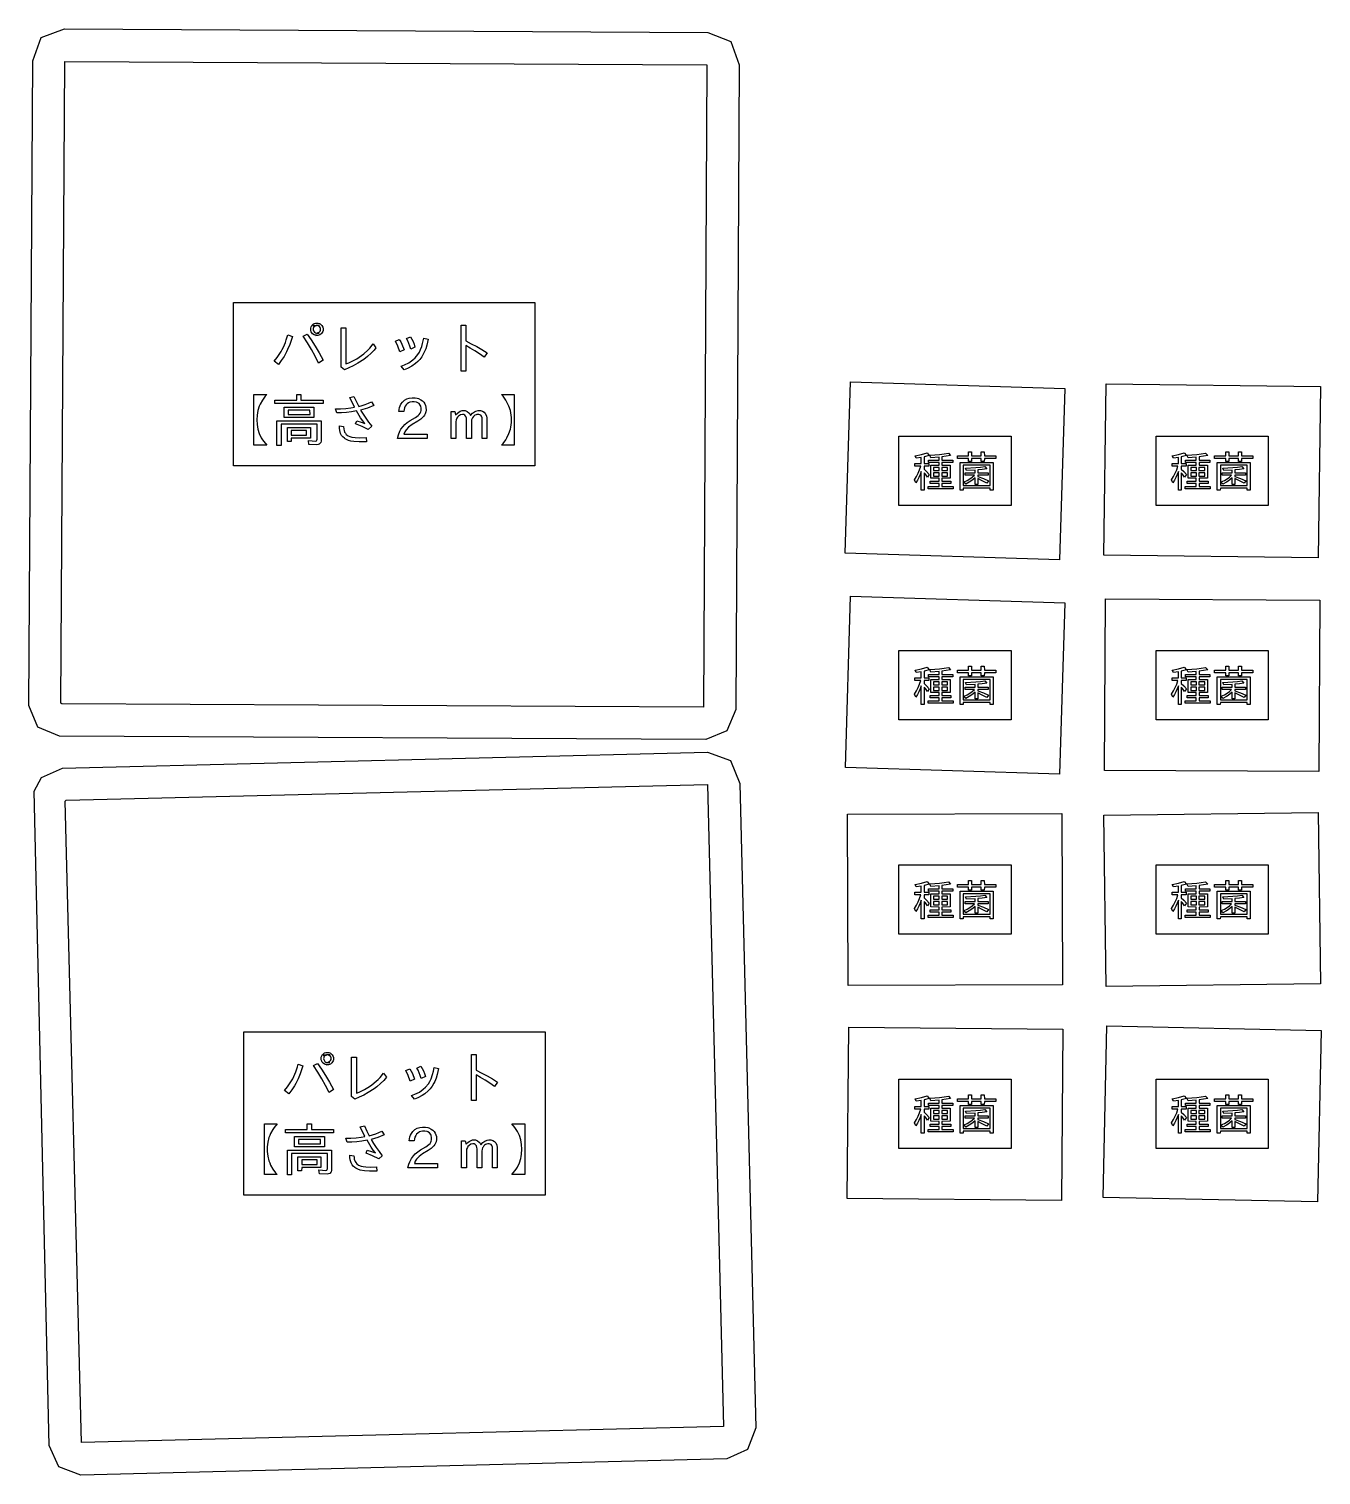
# Model space of a CAD drawing. Extents: x -928 to 12020, y -652 to 16065.
# Drawn here: x 2089 to 5104, y 10707 to 14081 of the extents above; entities that cross this region are included whole.
import ezdxf

# ---------------------------------------------------------------- set-up
doc = ezdxf.new("R2010")
doc.units = 0
for name, color, linetype in [('名称ラベル', 1, 'Continuous'), ('荷', 34, 'Continuous'), ('設備', 5, 'Continuous')]:
    doc.layers.add(name, color=color, linetype=linetype)

msp = doc.modelspace()

# ---------------------------------------------------------------- linework, layer by layer
at = {"layer": '名称ラベル'}
for points in [[(2566.14, 13061.46), (2566.14, 13442.94), (3269.58, 13442.94), (3269.58, 13061.46)], [(2746.83, 13377.74), (2746.79, 13382.9), (2747.69, 13386.15), (2749.37, 13389.03), (2751.83, 13391.54), (2754.8, 13393.45), (2757.58, 13394.48), (2764.2, 13394.64), (2766.94, 13393.74), (2768.67, 13392.81), (2772.49, 13389.45), (2774.74, 13385.62), (2775.46, 13383.09), (2775.69, 13380.4), (2775.43, 13377.66), (2774.63, 13375.06), (2773.3, 13372.58), (2771.76, 13370.53), (2770.02, 13368.85), (2768.07, 13367.54), (2765.92, 13366.61), (2763.57, 13366.05), (2758.16, 13366.16), (2759.8, 13366.24), (2757.06, 13366.45), (2754.43, 13367.61), (2751.01, 13369.99), (2749.28, 13371.89), (2747.97, 13374.05)], [(2661.38, 13305.89), (2668.26, 13314.32), (2671.47, 13318.81), (2677.42, 13328.34), (2680.15, 13333.39), (2682.74, 13338.62), (2687.43, 13349.63), (2689.55, 13355.42), (2693.3, 13367.54), (2704.16, 13363.73), (2697.76, 13344.75), (2692.79, 13333.08), (2690.11, 13327.54), (2684.32, 13317.06), (2677.97, 13307.36), (2671.07, 13298.46)], [(2728.72, 13364.24), (2738.28, 13369.28), (2747.62, 13355.91), (2756.97, 13341.3), (2766.33, 13325.47), (2775.69, 13308.41), (2765.03, 13301.24), (2756.97, 13317.58), (2748.23, 13333.53), (2738.81, 13349.09)], [(2758.11, 13388.54), (2755.05, 13386.69), (2753.24, 13384.28), (2752.56, 13382.07), (2752.43, 13380.4), (2752.69, 13378.46), (2753.27, 13376.91), (2755.31, 13373.97), (2757.61, 13372.38), (2760.42, 13371.63), (2766.57, 13371.6), (2762.71, 13371.82), (2766.07, 13373.25), (2768.59, 13375.77), (2769.7, 13378.52), (2769.69, 13382.31), (2768.85, 13384.59), (2767.33, 13386.55), (2765.54, 13387.92), (2763.2, 13388.89), (2767.3, 13388.89), (2759.37, 13389.11), (2759.81, 13389.01), (2751.54, 13388.29)], [(2817.31, 13383.95), (2828.81, 13383.95), (2828.84, 13299.72), (2835.47, 13302.37), (2848.03, 13308.41), (2853.95, 13311.76), (2865.05, 13319.12), (2870.23, 13323.14), (2879.86, 13331.83), (2884.31, 13336.51), (2892.46, 13346.54), (2898.8, 13336.98), (2894.71, 13331.84), (2887.65, 13324.33), (2879.47, 13317.07), (2870.16, 13310.05), (2856.37, 13301.1), (2845.99, 13295.26), (2835.66, 13290.25), (2825.39, 13286.05), (2817.31, 13292.26)], [(2957.73, 13294.39), (2965.46, 13297.21), (2975.92, 13302.42), (2985.01, 13308.81), (2990.32, 13313.71), (2996.84, 13321.61), (3000.19, 13327.05), (3003.13, 13333.13), (3005.67, 13339.88), (3007.81, 13347.27), (3010.27, 13359.59), (3020.74, 13357.14), (3017.63, 13343.08), (3014.87, 13334.54), (3011.57, 13326.65), (3007.71, 13319.43), (3005.58, 13316.07), (3000.9, 13309.83), (2996.39, 13304.98), (2991.28, 13300.47), (2982.46, 13294.33), (2972.27, 13288.96), (2964.71, 13285.8)], [(2970.01, 13358.43), (2979.44, 13362.82), (2982.52, 13357.33), (2985.29, 13351.5), (2987.75, 13345.34), (2989.91, 13338.85), (2979.96, 13334.2), (2977.86, 13340.99), (2975.5, 13347.3), (2972.88, 13353.11)], [(3097.44, 13282.89), (3097.44, 13390.03), (3108.17, 13390.03), (3108.18, 13353), (3121.25, 13346.74), (3133.92, 13340.11), (3146.19, 13333.11), (3158.05, 13325.73), (3151.07, 13315), (3140.15, 13322.98), (3129.36, 13330.19), (3118.7, 13336.62), (3108.19, 13342.23), (3108.17, 13282.89)], [(2944.23, 13352.35), (2953.34, 13356.81), (2956.5, 13351.21), (2959.38, 13345.28), (2964.32, 13332.39), (2954.56, 13327.73), (2949.69, 13340.93)], [(2614.14, 13109.72), (2614.14, 13228.3), (2644.19, 13228.3), (2640.45, 13224.06), (2633.93, 13215.22), (2628.72, 13205.85), (2626.6, 13200.98), (2623.34, 13190.85), (2622.2, 13185.58), (2621.39, 13180.2), (2620.74, 13169.04), (2621.39, 13157.81), (2622.2, 13152.39), (2623.34, 13147.11), (2626.6, 13136.96), (2631.16, 13127.34), (2633.93, 13122.73), (2637.03, 13118.26), (2644.19, 13109.72)], [(2663.13, 13206.84), (2663.13, 13214.66), (2713.89, 13214.66), (2713.92, 13228.55), (2723.87, 13228.55), (2723.91, 13214.66), (2775.5, 13214.66), (2775.5, 13206.84)], [(3191.53, 13228.3), (3221.58, 13228.3), (3221.58, 13109.72), (3191.53, 13109.72), (3195.27, 13113.95), (3201.79, 13122.79), (3204.56, 13127.4), (3209.12, 13137.01), (3212.38, 13147.11), (3213.52, 13152.36), (3214.82, 13163.22), (3214.98, 13168.85), (3214.82, 13174.49), (3213.52, 13185.4), (3212.38, 13190.67), (3209.12, 13200.83), (3204.56, 13210.49), (3201.79, 13215.13), (3195.27, 13224.03)], [(2684.45, 13174.4), (2684.45, 13198.89), (2754.18, 13198.89), (2754.18, 13174.4)], [(2693.74, 13191.72), (2693.73, 13181.58), (2744.94, 13181.62), (2744.9, 13191.72)], [(2804.19, 13195.08), (2816.02, 13194.98), (2828.24, 13195.52), (2840.17, 13196.81), (2848.86, 13198.24), (2837.93, 13221.12), (2847.49, 13223.77), (2853.21, 13210.72), (2858.49, 13200.39), (2866.41, 13202.59), (2874.01, 13205.16), (2881.28, 13208.09), (2888.2, 13211.37), (2893.76, 13202.58), (2878.94, 13196.68), (2863.09, 13192.01), (2868.71, 13182.54), (2874.92, 13173.01), (2881.7, 13163.47), (2889.04, 13153.92), (2880.83, 13146.87), (2866.57, 13153.77), (2851.3, 13159.48), (2854.21, 13167.04), (2863.95, 13163.79), (2873.03, 13160.24), (2868.05, 13166.77), (2863.11, 13173.93), (2853.69, 13189.77), (2841.53, 13187.8), (2829.73, 13186.39), (2818.3, 13185.54), (2807.23, 13185.26)], [(2949.2, 13125.42), (2951.37, 13134.3), (2954.52, 13142.27), (2957.16, 13147.08), (2961.93, 13153.52), (2966.17, 13157.89), (2971.9, 13162.61), (2978.79, 13167.19), (2991.22, 13174.53), (2997.25, 13178.96), (2999.83, 13181.49), (3001.97, 13184.49), (3003.44, 13187.72), (3004.24, 13191.17), (3004.25, 13196.42), (3003.19, 13201.31), (3002.25, 13203.4), (2999.59, 13206.83), (2997.85, 13208.18), (2993.59, 13210.13), (2988.26, 13211.11), (2983.26, 13211.17), (2977.85, 13210.06), (2974.68, 13208.59), (2971.84, 13206.52), (2969.34, 13203.88), (2967.16, 13200.64), (2965.52, 13196.98), (2964.38, 13192.83), (2963.74, 13188.17), (2951.98, 13188.17), (2952.64, 13193.04), (2953.73, 13197.55), (2955.24, 13201.69), (2957.18, 13205.46), (2960.87, 13210.41), (2965.52, 13214.59), (2970.78, 13217.72), (2976.59, 13219.75), (2982.95, 13220.67), (2990.34, 13220.44), (2995.13, 13219.54), (2998.12, 13218.61), (3003.61, 13215.95), (3007.36, 13213.25), (3010.43, 13210.15), (3012.82, 13206.65), (3014.53, 13202.74), (3015.55, 13198.43), (3015.83, 13191.81), (3015.31, 13188.11), (3013.58, 13182.88), (3011.78, 13179.62), (3009.47, 13176.54), (3006.65, 13173.63), (3003.31, 13170.79), (2996.25, 13165.96), (2982.97, 13158.23), (2975.1, 13152.13), (2969.13, 13145.48), (2966.21, 13140.74), (2964.15, 13135.8), (3018.41, 13135.76), (3018.41, 13125.42)], [(3074.31, 13125.42), (3074.31, 13188.3), (3082.77, 13188.3), (3084.67, 13180.4), (3089.2, 13184.93), (3092.27, 13187.25), (3095.38, 13189), (3100.08, 13190.53), (3105.05, 13190.74), (3106.75, 13190.5), (3111.4, 13188.84), (3115.32, 13185.76), (3117.53, 13182.92), (3119.41, 13179.49), (3123.82, 13184.42), (3128.65, 13187.97), (3132.11, 13189.55), (3137.64, 13190.74), (3142.87, 13190.58), (3147.26, 13189.32), (3150.97, 13187), (3154.02, 13183.6), (3156.43, 13178.75), (3157.59, 13172.94), (3157.67, 13125.42), (3146.55, 13125.42), (3146.55, 13170.14), (3146.29, 13173.71), (3144.93, 13177.85), (3143.36, 13179.8), (3141.28, 13181.1), (3138.64, 13181.8), (3137.18, 13181.83), (3134.31, 13181.52), (3132.46, 13180.96), (3129.8, 13179.59), (3128.1, 13178.33), (3126.45, 13176.79), (3124.31, 13174.01), (3122.77, 13170.96), (3122.09, 13168.78), (3121.54, 13164.06), (3121.54, 13125.42), (3110.43, 13125.42), (3110.43, 13170.14), (3110.12, 13173.35), (3108.87, 13176.85), (3106.29, 13180.05), (3103.69, 13181.48), (3100.43, 13181.84), (3095.86, 13180.64), (3091.65, 13177.82), (3089.19, 13175.19), (3087.83, 13173.2), (3086.02, 13168.87), (3085.42, 13164.06), (3085.42, 13125.42)], [(2667.91, 13109.46), (2667.91, 13166.45), (2770.72, 13166.45), (2770.63, 13119.24), (2769.95, 13116.48), (2769.35, 13115.3), (2768.59, 13114.27), (2766.54, 13112.61), (2763.81, 13111.5), (2760.4, 13110.95), (2742.42, 13111.46), (2741.12, 13120.96), (2749.7, 13119.94), (2757.39, 13119.59), (2759.76, 13120.34), (2760.83, 13121.5), (2761.35, 13123.87), (2761.32, 13158.89), (2677.33, 13158.89), (2677.28, 13109.46)], [(2692.27, 13118.7), (2692.27, 13151.53), (2745.84, 13151.53), (2745.84, 13126.26), (2701.17, 13126.26), (2701.12, 13118.7)], [(2701.17, 13144.48), (2701.16, 13133.31), (2736.99, 13133.34), (2736.95, 13144.48)], [(2813.64, 13149.89), (2813.69, 13155.34), (2823.13, 13153.66), (2823.6, 13147.47), (2824.44, 13143.82), (2825.7, 13140.56), (2827.38, 13137.68), (2829.48, 13135.18), (2833.75, 13131.99), (2837.6, 13130.27), (2842.24, 13128.94), (2850.67, 13127.66), (2860.87, 13127.23), (2875.66, 13127.68), (2876.83, 13117.67), (2859.47, 13117.47), (2847.48, 13118.36), (2840.59, 13119.56), (2834.58, 13121.23), (2831.9, 13122.24), (2827.21, 13124.63), (2825.19, 13126), (2821.64, 13129.21), (2818.73, 13132.92), (2816.47, 13137.13), (2814.29, 13144.41)], [(4119.08, 12969.34), (4119.08, 13130.66), (4380.92, 13130.66), (4380.92, 12969.34)], [(4719.08, 12969.34), (4719.08, 13130.66), (4980.92, 13130.66), (4980.92, 12969.34)], [(4155.08, 13029.33), (4159.74, 13036.69), (4163.79, 13044.39), (4167.23, 13052.42), (4170.04, 13060.73), (4156.49, 13060.78), (4156.49, 13067.04), (4171.07, 13067.09), (4171.06, 13081.31), (4159.54, 13079.54), (4156.78, 13085.21), (4171.69, 13088.01), (4184.64, 13091.85), (4189.88, 13086.18), (4177.62, 13082.73), (4177.62, 13067.08), (4188.91, 13067.04), (4188.91, 13060.78), (4177.64, 13060.78), (4177.62, 13053.68), (4183.66, 13048.25), (4189.78, 13041.93), (4185.52, 13035.68), (4180.83, 13042.08), (4177.62, 13045.79), (4177.62, 13005.34), (4171.07, 13005.34), (4171.06, 13048.68), (4168.49, 13041.63), (4165.52, 13034.78), (4162.19, 13028.4), (4158.47, 13022.5)], [(4187.02, 13007.81), (4187.02, 13013.48), (4212.85, 13013.53), (4212.82, 13020.41), (4191.91, 13020.41), (4191.91, 13025.79), (4212.85, 13025.82), (4212.82, 13032.62), (4193.71, 13032.63), (4193.71, 13063.4), (4212.82, 13063.4), (4212.85, 13069.67), (4187.84, 13069.7), (4187.84, 13075.27), (4212.82, 13075.28), (4212.85, 13082.02), (4193.61, 13080.65), (4190.8, 13086.47), (4202.59, 13087.07), (4213.78, 13088.13), (4224.38, 13089.66), (4234.37, 13091.66), (4239.46, 13085.79), (4219.32, 13082.74), (4219.3, 13075.31), (4244.6, 13075.27), (4244.6, 13069.7), (4219.34, 13069.7), (4219.3, 13063.45), (4238.88, 13063.4), (4238.88, 13032.63), (4219.33, 13032.62), (4219.3, 13025.84), (4240.52, 13025.79), (4240.52, 13020.41), (4219.33, 13020.41), (4219.3, 13013.53), (4245.52, 13013.48), (4245.52, 13007.81)], [(4255.6, 13079.06), (4255.6, 13085.4), (4281.5, 13085.41), (4281.53, 13094.66), (4288.46, 13094.66), (4288.5, 13085.4), (4311.25, 13085.41), (4311.28, 13094.66), (4318.31, 13094.66), (4318.35, 13085.41), (4344.92, 13085.4), (4344.92, 13079.06), (4318.34, 13079.05), (4318.31, 13072.03), (4311.28, 13072.03), (4311.24, 13079.05), (4288.5, 13079.05), (4288.46, 13072.03), (4281.53, 13072.03), (4281.49, 13079.05)], [(4755.08, 13029.33), (4759.74, 13036.69), (4763.79, 13044.39), (4767.23, 13052.42), (4770.04, 13060.73), (4756.49, 13060.78), (4756.49, 13067.04), (4771.07, 13067.09), (4771.06, 13081.31), (4759.54, 13079.54), (4756.78, 13085.21), (4771.69, 13088.01), (4784.64, 13091.85), (4789.88, 13086.18), (4777.62, 13082.73), (4777.62, 13067.08), (4788.91, 13067.04), (4788.91, 13060.78), (4777.64, 13060.78), (4777.62, 13053.68), (4783.66, 13048.25), (4789.78, 13041.93), (4785.52, 13035.68), (4780.83, 13042.08), (4777.62, 13045.79), (4777.62, 13005.34), (4771.07, 13005.34), (4771.06, 13048.68), (4768.49, 13041.63), (4765.52, 13034.78), (4762.19, 13028.4), (4758.47, 13022.5)], [(4787.02, 13007.81), (4787.02, 13013.48), (4812.85, 13013.53), (4812.82, 13020.41), (4791.91, 13020.41), (4791.91, 13025.79), (4812.85, 13025.82), (4812.82, 13032.62), (4793.71, 13032.63), (4793.71, 13063.4), (4812.82, 13063.4), (4812.85, 13069.67), (4787.84, 13069.7), (4787.84, 13075.27), (4812.82, 13075.28), (4812.85, 13082.02), (4793.61, 13080.65), (4790.8, 13086.47), (4802.59, 13087.07), (4813.78, 13088.13), (4824.38, 13089.66), (4834.37, 13091.66), (4839.46, 13085.79), (4819.32, 13082.74), (4819.3, 13075.31), (4844.6, 13075.27), (4844.6, 13069.7), (4819.34, 13069.7), (4819.3, 13063.45), (4838.88, 13063.4), (4838.88, 13032.63), (4819.33, 13032.62), (4819.3, 13025.84), (4840.52, 13025.79), (4840.52, 13020.41), (4819.33, 13020.41), (4819.3, 13013.53), (4845.52, 13013.48), (4845.52, 13007.81)], [(4855.6, 13079.06), (4855.6, 13085.4), (4881.5, 13085.41), (4881.53, 13094.66), (4888.46, 13094.66), (4888.5, 13085.4), (4911.25, 13085.41), (4911.28, 13094.66), (4918.31, 13094.66), (4918.35, 13085.41), (4944.92, 13085.4), (4944.92, 13079.06), (4918.34, 13079.05), (4918.31, 13072.03), (4911.28, 13072.03), (4911.24, 13079.05), (4888.5, 13079.05), (4888.46, 13072.03), (4881.53, 13072.03), (4881.49, 13079.05)], [(4200.06, 13050.66), (4213.02, 13050.61), (4213.04, 13058.09), (4200.08, 13058.11)], [(4219.1, 13050.66), (4232.6, 13050.61), (4232.62, 13058.09), (4219.13, 13058.11)], [(4261.95, 13069.55), (4338.86, 13069.56), (4338.86, 13005.34), (4331.83, 13005.34), (4331.78, 13009.8), (4269.02, 13009.8), (4268.97, 13005.34), (4261.95, 13005.34)], [(4331.78, 13015.76), (4331.82, 13063.58), (4268.99, 13063.58), (4268.99, 13015.77)], [(4271.3, 13024.39), (4278.31, 13027.64), (4284.62, 13031.3), (4290.21, 13035.37), (4295.03, 13039.79), (4273.38, 13039.85), (4273.38, 13045.42), (4296.6, 13045.47), (4296.57, 13051.86), (4276.78, 13051.09), (4274.5, 13056.23), (4298.16, 13057.58), (4309.09, 13058.81), (4319.43, 13060.4), (4323.79, 13054.87), (4313.34, 13053.34), (4303.08, 13052.25), (4303.05, 13045.46), (4327.57, 13045.42), (4327.57, 13039.85), (4303.09, 13039.85), (4303.05, 13037.02), (4316.01, 13032.08), (4328.34, 13026.57), (4324.47, 13021.19), (4313.51, 13027.09), (4303.09, 13031.87), (4303.04, 13018.52), (4296.6, 13018.52), (4296.55, 13034.1), (4291.99, 13029.8), (4286.88, 13025.83), (4283.2, 13023.41), (4275.18, 13019.1)], [(4800.06, 13050.66), (4813.02, 13050.61), (4813.04, 13058.09), (4800.08, 13058.11)], [(4819.1, 13050.66), (4832.6, 13050.61), (4832.62, 13058.09), (4819.13, 13058.11)], [(4861.95, 13069.55), (4938.86, 13069.56), (4938.86, 13005.34), (4931.83, 13005.34), (4931.78, 13009.8), (4869.02, 13009.8), (4868.97, 13005.34), (4861.95, 13005.34)], [(4931.78, 13015.76), (4931.82, 13063.58), (4868.99, 13063.58), (4868.99, 13015.77)], [(4871.3, 13024.39), (4878.31, 13027.64), (4884.62, 13031.3), (4890.21, 13035.37), (4895.03, 13039.79), (4873.38, 13039.85), (4873.38, 13045.42), (4896.6, 13045.47), (4896.57, 13051.86), (4876.78, 13051.09), (4874.5, 13056.23), (4898.16, 13057.58), (4909.09, 13058.81), (4919.43, 13060.4), (4923.79, 13054.87), (4913.34, 13053.34), (4903.08, 13052.25), (4903.05, 13045.46), (4927.57, 13045.42), (4927.57, 13039.85), (4903.09, 13039.85), (4903.05, 13037.02), (4916.01, 13032.08), (4928.34, 13026.57), (4924.47, 13021.19), (4913.51, 13027.09), (4903.09, 13031.87), (4903.04, 13018.52), (4896.6, 13018.52), (4896.55, 13034.1), (4891.99, 13029.8), (4886.88, 13025.83), (4883.2, 13023.41), (4875.18, 13019.1)], [(4200.06, 13037.96), (4213.02, 13037.91), (4213.04, 13045.73), (4200.08, 13045.75)], [(4219.1, 13037.96), (4232.6, 13037.91), (4232.62, 13045.73), (4219.13, 13045.75)], [(4800.06, 13037.96), (4813.02, 13037.91), (4813.04, 13045.73), (4800.08, 13045.75)], [(4819.1, 13037.96), (4832.6, 13037.91), (4832.62, 13045.73), (4819.13, 13045.75)], [(4119.08, 12469.34), (4119.08, 12630.66), (4380.92, 12630.66), (4380.92, 12469.34)], [(4719.08, 12469.34), (4719.08, 12630.66), (4980.92, 12630.66), (4980.92, 12469.34)], [(4155.08, 12529.33), (4159.74, 12536.69), (4163.79, 12544.39), (4167.23, 12552.42), (4170.04, 12560.73), (4156.49, 12560.78), (4156.49, 12567.04), (4171.07, 12567.09), (4171.06, 12581.31), (4159.54, 12579.54), (4156.78, 12585.21), (4171.69, 12588.01), (4184.64, 12591.85), (4189.88, 12586.18), (4177.62, 12582.73), (4177.62, 12567.08), (4188.91, 12567.04), (4188.91, 12560.78), (4177.64, 12560.78), (4177.62, 12553.68), (4183.66, 12548.25), (4189.78, 12541.93), (4185.52, 12535.68), (4180.83, 12542.08), (4177.62, 12545.79), (4177.62, 12505.34), (4171.07, 12505.34), (4171.06, 12548.68), (4168.49, 12541.63), (4165.52, 12534.78), (4162.19, 12528.4), (4158.47, 12522.5)], [(4187.02, 12507.81), (4187.02, 12513.48), (4212.85, 12513.53), (4212.82, 12520.41), (4191.91, 12520.41), (4191.91, 12525.79), (4212.85, 12525.82), (4212.82, 12532.62), (4193.71, 12532.63), (4193.71, 12563.4), (4212.82, 12563.4), (4212.85, 12569.67), (4187.84, 12569.7), (4187.84, 12575.27), (4212.82, 12575.28), (4212.85, 12582.02), (4193.61, 12580.65), (4190.8, 12586.47), (4202.59, 12587.07), (4213.78, 12588.13), (4224.38, 12589.66), (4234.37, 12591.66), (4239.46, 12585.79), (4219.32, 12582.74), (4219.3, 12575.31), (4244.6, 12575.27), (4244.6, 12569.7), (4219.34, 12569.7), (4219.3, 12563.45), (4238.88, 12563.4), (4238.88, 12532.63), (4219.33, 12532.62), (4219.3, 12525.84), (4240.52, 12525.79), (4240.52, 12520.41), (4219.33, 12520.41), (4219.3, 12513.53), (4245.52, 12513.48), (4245.52, 12507.81)], [(4255.6, 12579.06), (4255.6, 12585.4), (4281.5, 12585.41), (4281.53, 12594.66), (4288.46, 12594.66), (4288.5, 12585.4), (4311.25, 12585.41), (4311.28, 12594.66), (4318.31, 12594.66), (4318.35, 12585.41), (4344.92, 12585.4), (4344.92, 12579.06), (4318.34, 12579.05), (4318.31, 12572.03), (4311.28, 12572.03), (4311.24, 12579.05), (4288.5, 12579.05), (4288.46, 12572.03), (4281.53, 12572.03), (4281.49, 12579.05)], [(4755.08, 12529.33), (4759.74, 12536.69), (4763.79, 12544.39), (4767.23, 12552.42), (4770.04, 12560.73), (4756.49, 12560.78), (4756.49, 12567.04), (4771.07, 12567.09), (4771.06, 12581.31), (4759.54, 12579.54), (4756.78, 12585.21), (4771.69, 12588.01), (4784.64, 12591.85), (4789.88, 12586.18), (4777.62, 12582.73), (4777.62, 12567.08), (4788.91, 12567.04), (4788.91, 12560.78), (4777.64, 12560.78), (4777.62, 12553.68), (4783.66, 12548.25), (4789.78, 12541.93), (4785.52, 12535.68), (4780.83, 12542.08), (4777.62, 12545.79), (4777.62, 12505.34), (4771.07, 12505.34), (4771.06, 12548.68), (4768.49, 12541.63), (4765.52, 12534.78), (4762.19, 12528.4), (4758.47, 12522.5)], [(4787.02, 12507.81), (4787.02, 12513.48), (4812.85, 12513.53), (4812.82, 12520.41), (4791.91, 12520.41), (4791.91, 12525.79), (4812.85, 12525.82), (4812.82, 12532.62), (4793.71, 12532.63), (4793.71, 12563.4), (4812.82, 12563.4), (4812.85, 12569.67), (4787.84, 12569.7), (4787.84, 12575.27), (4812.82, 12575.28), (4812.85, 12582.02), (4793.61, 12580.65), (4790.8, 12586.47), (4802.59, 12587.07), (4813.78, 12588.13), (4824.38, 12589.66), (4834.37, 12591.66), (4839.46, 12585.79), (4819.32, 12582.74), (4819.3, 12575.31), (4844.6, 12575.27), (4844.6, 12569.7), (4819.34, 12569.7), (4819.3, 12563.45), (4838.88, 12563.4), (4838.88, 12532.63), (4819.33, 12532.62), (4819.3, 12525.84), (4840.52, 12525.79), (4840.52, 12520.41), (4819.33, 12520.41), (4819.3, 12513.53), (4845.52, 12513.48), (4845.52, 12507.81)], [(4855.6, 12579.06), (4855.6, 12585.4), (4881.5, 12585.41), (4881.53, 12594.66), (4888.46, 12594.66), (4888.5, 12585.4), (4911.25, 12585.41), (4911.28, 12594.66), (4918.31, 12594.66), (4918.35, 12585.41), (4944.92, 12585.4), (4944.92, 12579.06), (4918.34, 12579.05), (4918.31, 12572.03), (4911.28, 12572.03), (4911.24, 12579.05), (4888.5, 12579.05), (4888.46, 12572.03), (4881.53, 12572.03), (4881.49, 12579.05)], [(4200.06, 12550.66), (4213.02, 12550.61), (4213.04, 12558.09), (4200.08, 12558.11)], [(4219.1, 12550.66), (4232.6, 12550.61), (4232.62, 12558.09), (4219.13, 12558.11)], [(4261.95, 12569.55), (4338.86, 12569.56), (4338.86, 12505.34), (4331.83, 12505.34), (4331.78, 12509.8), (4269.02, 12509.8), (4268.97, 12505.34), (4261.95, 12505.34)], [(4331.78, 12515.76), (4331.82, 12563.58), (4268.99, 12563.58), (4268.99, 12515.77)], [(4271.3, 12524.39), (4278.31, 12527.64), (4284.62, 12531.3), (4290.21, 12535.37), (4295.03, 12539.79), (4273.38, 12539.85), (4273.38, 12545.42), (4296.6, 12545.47), (4296.57, 12551.86), (4276.78, 12551.09), (4274.5, 12556.23), (4298.16, 12557.58), (4309.09, 12558.81), (4319.43, 12560.4), (4323.79, 12554.87), (4313.34, 12553.34), (4303.08, 12552.25), (4303.05, 12545.46), (4327.57, 12545.42), (4327.57, 12539.85), (4303.09, 12539.85), (4303.05, 12537.02), (4316.01, 12532.08), (4328.34, 12526.57), (4324.47, 12521.19), (4313.51, 12527.09), (4303.09, 12531.87), (4303.04, 12518.52), (4296.6, 12518.52), (4296.55, 12534.1), (4291.99, 12529.8), (4286.88, 12525.83), (4283.2, 12523.41), (4275.18, 12519.1)], [(4800.06, 12550.66), (4813.02, 12550.61), (4813.04, 12558.09), (4800.08, 12558.11)], [(4819.1, 12550.66), (4832.6, 12550.61), (4832.62, 12558.09), (4819.13, 12558.11)], [(4861.95, 12569.55), (4938.86, 12569.56), (4938.86, 12505.34), (4931.83, 12505.34), (4931.78, 12509.8), (4869.02, 12509.8), (4868.97, 12505.34), (4861.95, 12505.34)], [(4931.78, 12515.76), (4931.82, 12563.58), (4868.99, 12563.58), (4868.99, 12515.77)], [(4871.3, 12524.39), (4878.31, 12527.64), (4884.62, 12531.3), (4890.21, 12535.37), (4895.03, 12539.79), (4873.38, 12539.85), (4873.38, 12545.42), (4896.6, 12545.47), (4896.57, 12551.86), (4876.78, 12551.09), (4874.5, 12556.23), (4898.16, 12557.58), (4909.09, 12558.81), (4919.43, 12560.4), (4923.79, 12554.87), (4913.34, 12553.34), (4903.08, 12552.25), (4903.05, 12545.46), (4927.57, 12545.42), (4927.57, 12539.85), (4903.09, 12539.85), (4903.05, 12537.02), (4916.01, 12532.08), (4928.34, 12526.57), (4924.47, 12521.19), (4913.51, 12527.09), (4903.09, 12531.87), (4903.04, 12518.52), (4896.6, 12518.52), (4896.55, 12534.1), (4891.99, 12529.8), (4886.88, 12525.83), (4883.2, 12523.41), (4875.18, 12519.1)], [(4200.06, 12537.96), (4213.02, 12537.91), (4213.04, 12545.73), (4200.08, 12545.75)], [(4219.1, 12537.96), (4232.6, 12537.91), (4232.62, 12545.73), (4219.13, 12545.75)], [(4800.06, 12537.96), (4813.02, 12537.91), (4813.04, 12545.73), (4800.08, 12545.75)], [(4819.1, 12537.96), (4832.6, 12537.91), (4832.62, 12545.73), (4819.13, 12545.75)], [(4119.08, 11969.34), (4119.08, 12130.66), (4380.92, 12130.66), (4380.92, 11969.34)], [(4719.08, 11969.34), (4719.08, 12130.66), (4980.92, 12130.66), (4980.92, 11969.34)], [(4155.08, 12029.33), (4159.74, 12036.69), (4163.79, 12044.39), (4167.23, 12052.42), (4170.04, 12060.73), (4156.49, 12060.78), (4156.49, 12067.04), (4171.07, 12067.09), (4171.06, 12081.31), (4159.54, 12079.54), (4156.78, 12085.21), (4171.69, 12088.01), (4184.64, 12091.85), (4189.88, 12086.18), (4177.62, 12082.73), (4177.62, 12067.08), (4188.91, 12067.04), (4188.91, 12060.78), (4177.64, 12060.78), (4177.62, 12053.68), (4183.66, 12048.25), (4189.78, 12041.93), (4185.52, 12035.68), (4180.83, 12042.08), (4177.62, 12045.79), (4177.62, 12005.34), (4171.07, 12005.34), (4171.06, 12048.68), (4168.49, 12041.63), (4165.52, 12034.78), (4162.19, 12028.4), (4158.47, 12022.5)], [(4187.02, 12007.81), (4187.02, 12013.48), (4212.85, 12013.53), (4212.82, 12020.41), (4191.91, 12020.41), (4191.91, 12025.79), (4212.85, 12025.82), (4212.82, 12032.62), (4193.71, 12032.63), (4193.71, 12063.4), (4212.82, 12063.4), (4212.85, 12069.67), (4187.84, 12069.7), (4187.84, 12075.27), (4212.82, 12075.28), (4212.85, 12082.02), (4193.61, 12080.65), (4190.8, 12086.47), (4202.59, 12087.07), (4213.78, 12088.13), (4224.38, 12089.66), (4234.37, 12091.66), (4239.46, 12085.79), (4219.32, 12082.74), (4219.3, 12075.31), (4244.6, 12075.27), (4244.6, 12069.7), (4219.34, 12069.7), (4219.3, 12063.45), (4238.88, 12063.4), (4238.88, 12032.63), (4219.33, 12032.62), (4219.3, 12025.84), (4240.52, 12025.79), (4240.52, 12020.41), (4219.33, 12020.41), (4219.3, 12013.53), (4245.52, 12013.48), (4245.52, 12007.81)], [(4255.6, 12079.06), (4255.6, 12085.4), (4281.5, 12085.41), (4281.53, 12094.66), (4288.46, 12094.66), (4288.5, 12085.4), (4311.25, 12085.41), (4311.28, 12094.66), (4318.31, 12094.66), (4318.35, 12085.41), (4344.92, 12085.4), (4344.92, 12079.06), (4318.34, 12079.05), (4318.31, 12072.03), (4311.28, 12072.03), (4311.24, 12079.05), (4288.5, 12079.05), (4288.46, 12072.03), (4281.53, 12072.03), (4281.49, 12079.05)], [(4755.08, 12029.33), (4759.74, 12036.69), (4763.79, 12044.39), (4767.23, 12052.42), (4770.04, 12060.73), (4756.49, 12060.78), (4756.49, 12067.04), (4771.07, 12067.09), (4771.06, 12081.31), (4759.54, 12079.54), (4756.78, 12085.21), (4771.69, 12088.01), (4784.64, 12091.85), (4789.88, 12086.18), (4777.62, 12082.73), (4777.62, 12067.08), (4788.91, 12067.04), (4788.91, 12060.78), (4777.64, 12060.78), (4777.62, 12053.68), (4783.66, 12048.25), (4789.78, 12041.93), (4785.52, 12035.68), (4780.83, 12042.08), (4777.62, 12045.79), (4777.62, 12005.34), (4771.07, 12005.34), (4771.06, 12048.68), (4768.49, 12041.63), (4765.52, 12034.78), (4762.19, 12028.4), (4758.47, 12022.5)], [(4787.02, 12007.81), (4787.02, 12013.48), (4812.85, 12013.53), (4812.82, 12020.41), (4791.91, 12020.41), (4791.91, 12025.79), (4812.85, 12025.82), (4812.82, 12032.62), (4793.71, 12032.63), (4793.71, 12063.4), (4812.82, 12063.4), (4812.85, 12069.67), (4787.84, 12069.7), (4787.84, 12075.27), (4812.82, 12075.28), (4812.85, 12082.02), (4793.61, 12080.65), (4790.8, 12086.47), (4802.59, 12087.07), (4813.78, 12088.13), (4824.38, 12089.66), (4834.37, 12091.66), (4839.46, 12085.79), (4819.32, 12082.74), (4819.3, 12075.31), (4844.6, 12075.27), (4844.6, 12069.7), (4819.34, 12069.7), (4819.3, 12063.45), (4838.88, 12063.4), (4838.88, 12032.63), (4819.33, 12032.62), (4819.3, 12025.84), (4840.52, 12025.79), (4840.52, 12020.41), (4819.33, 12020.41), (4819.3, 12013.53), (4845.52, 12013.48), (4845.52, 12007.81)], [(4855.6, 12079.06), (4855.6, 12085.4), (4881.5, 12085.41), (4881.53, 12094.66), (4888.46, 12094.66), (4888.5, 12085.4), (4911.25, 12085.41), (4911.28, 12094.66), (4918.31, 12094.66), (4918.35, 12085.41), (4944.92, 12085.4), (4944.92, 12079.06), (4918.34, 12079.05), (4918.31, 12072.03), (4911.28, 12072.03), (4911.24, 12079.05), (4888.5, 12079.05), (4888.46, 12072.03), (4881.53, 12072.03), (4881.49, 12079.05)], [(4200.06, 12050.66), (4213.02, 12050.61), (4213.04, 12058.09), (4200.08, 12058.11)], [(4200.06, 12037.96), (4213.02, 12037.91), (4213.04, 12045.73), (4200.08, 12045.75)], [(4219.1, 12050.66), (4232.6, 12050.61), (4232.62, 12058.09), (4219.13, 12058.11)], [(4219.1, 12037.96), (4232.6, 12037.91), (4232.62, 12045.73), (4219.13, 12045.75)], [(4261.95, 12069.55), (4338.86, 12069.56), (4338.86, 12005.34), (4331.83, 12005.34), (4331.78, 12009.8), (4269.02, 12009.8), (4268.97, 12005.34), (4261.95, 12005.34)], [(4331.78, 12015.76), (4331.82, 12063.58), (4268.99, 12063.58), (4268.99, 12015.77)], [(4271.3, 12024.39), (4278.31, 12027.64), (4284.62, 12031.3), (4290.21, 12035.37), (4295.03, 12039.79), (4273.38, 12039.85), (4273.38, 12045.42), (4296.6, 12045.47), (4296.57, 12051.86), (4276.78, 12051.09), (4274.5, 12056.23), (4298.16, 12057.58), (4309.09, 12058.81), (4319.43, 12060.4), (4323.79, 12054.87), (4313.34, 12053.34), (4303.08, 12052.25), (4303.05, 12045.46), (4327.57, 12045.42), (4327.57, 12039.85), (4303.09, 12039.85), (4303.05, 12037.02), (4316.01, 12032.08), (4328.34, 12026.57), (4324.47, 12021.19), (4313.51, 12027.09), (4303.09, 12031.87), (4303.04, 12018.52), (4296.6, 12018.52), (4296.55, 12034.1), (4291.99, 12029.8), (4286.88, 12025.83), (4283.2, 12023.41), (4275.18, 12019.1)], [(4800.06, 12050.66), (4813.02, 12050.61), (4813.04, 12058.09), (4800.08, 12058.11)], [(4800.06, 12037.96), (4813.02, 12037.91), (4813.04, 12045.73), (4800.08, 12045.75)], [(4819.1, 12050.66), (4832.6, 12050.61), (4832.62, 12058.09), (4819.13, 12058.11)], [(4819.1, 12037.96), (4832.6, 12037.91), (4832.62, 12045.73), (4819.13, 12045.75)], [(4861.95, 12069.55), (4938.86, 12069.56), (4938.86, 12005.34), (4931.83, 12005.34), (4931.78, 12009.8), (4869.02, 12009.8), (4868.97, 12005.34), (4861.95, 12005.34)], [(4931.78, 12015.76), (4931.82, 12063.58), (4868.99, 12063.58), (4868.99, 12015.77)], [(4871.3, 12024.39), (4878.31, 12027.64), (4884.62, 12031.3), (4890.21, 12035.37), (4895.03, 12039.79), (4873.38, 12039.85), (4873.38, 12045.42), (4896.6, 12045.47), (4896.57, 12051.86), (4876.78, 12051.09), (4874.5, 12056.23), (4898.16, 12057.58), (4909.09, 12058.81), (4919.43, 12060.4), (4923.79, 12054.87), (4913.34, 12053.34), (4903.08, 12052.25), (4903.05, 12045.46), (4927.57, 12045.42), (4927.57, 12039.85), (4903.09, 12039.85), (4903.05, 12037.02), (4916.01, 12032.08), (4928.34, 12026.57), (4924.47, 12021.19), (4913.51, 12027.09), (4903.09, 12031.87), (4903.04, 12018.52), (4896.6, 12018.52), (4896.55, 12034.1), (4891.99, 12029.8), (4886.88, 12025.83), (4883.2, 12023.41), (4875.18, 12019.1)], [(2590.49, 11360.07), (2590.49, 11741.55), (3293.92, 11741.55), (3293.92, 11360.07)], [(2770.96, 11679.14), (2771.35, 11682.64), (2772.51, 11685.77), (2774.45, 11688.52), (2776.18, 11690.15), (2779.15, 11692.06), (2781.93, 11693.09), (2788.55, 11693.25), (2791.29, 11692.36), (2793.01, 11691.43), (2796.84, 11688.06), (2799.09, 11684.23), (2799.81, 11681.71), (2800.04, 11679.01), (2799.78, 11676.28), (2798.98, 11673.67), (2797.65, 11671.2), (2796.11, 11669.14), (2794.36, 11667.46), (2792.42, 11666.15), (2790.27, 11665.22), (2787.92, 11664.66), (2782.5, 11664.78), (2784.18, 11664.86), (2781.4, 11665.07), (2778.78, 11666.22), (2775.36, 11668.6), (2773.63, 11670.5), (2772.32, 11672.66), (2771.18, 11676.36)], [(2782.46, 11687.16), (2779.4, 11685.3), (2777.59, 11682.89), (2776.91, 11680.68), (2776.78, 11679.01), (2777.04, 11677.08), (2777.62, 11675.52), (2779.66, 11672.58), (2781.96, 11671), (2784.77, 11670.24), (2790.95, 11670.22), (2787.05, 11670.43), (2790.42, 11671.86), (2792.93, 11674.39), (2794.05, 11677.13), (2794.04, 11680.93), (2793.19, 11683.2), (2791.68, 11685.16), (2789.89, 11686.54), (2787.54, 11687.5), (2791.65, 11687.5), (2783.73, 11687.72), (2784.16, 11687.62), (2775.88, 11686.9)], [(2841.66, 11682.57), (2853.16, 11682.57), (2853.19, 11598.33), (2859.81, 11600.99), (2872.38, 11607.02), (2883.97, 11613.94), (2889.4, 11617.74), (2899.51, 11625.99), (2904.21, 11630.45), (2908.65, 11635.13), (2916.81, 11645.15), (2923.14, 11635.59), (2916.83, 11627.92), (2909.4, 11620.5), (2900.84, 11613.32), (2894.51, 11608.67), (2880.72, 11599.72), (2870.33, 11593.88), (2860.01, 11588.86), (2849.74, 11584.67), (2841.66, 11590.87)], [(3121.79, 11581.5), (3121.79, 11688.64), (3132.51, 11688.64), (3132.53, 11651.62), (3145.59, 11645.35), (3158.27, 11638.72), (3170.54, 11631.72), (3182.4, 11624.34), (3175.42, 11613.62), (3164.5, 11621.6), (3153.71, 11628.8), (3143.05, 11635.23), (3132.54, 11640.85), (3132.51, 11581.5)], [(2685.73, 11604.51), (2692.61, 11612.93), (2695.82, 11617.42), (2701.76, 11626.96), (2704.5, 11632), (2707.08, 11637.23), (2711.78, 11648.25), (2715.85, 11660), (2717.65, 11666.15), (2728.51, 11662.34), (2722.1, 11643.36), (2717.14, 11631.69), (2711.63, 11620.81), (2708.66, 11615.67), (2702.32, 11605.98), (2695.42, 11597.08)], [(2753.06, 11662.86), (2762.63, 11667.9), (2771.97, 11654.52), (2781.32, 11639.92), (2790.68, 11624.09), (2800.04, 11607.03), (2789.38, 11599.85), (2781.32, 11616.2), (2772.58, 11632.15), (2763.16, 11647.7)], [(2968.57, 11650.97), (2977.68, 11655.43), (2980.84, 11649.83), (2983.73, 11643.89), (2988.67, 11631), (2978.91, 11626.35), (2974.03, 11639.55)], [(2982.08, 11593), (2989.81, 11595.83), (3000.27, 11601.04), (3009.36, 11607.42), (3014.67, 11612.33), (3021.19, 11620.23), (3024.53, 11625.66), (3027.48, 11631.75), (3031.14, 11642.11), (3033.08, 11649.83), (3034.62, 11658.21), (3045.08, 11655.75), (3041.98, 11641.7), (3039.22, 11633.15), (3035.91, 11625.27), (3034.05, 11621.57), (3029.92, 11614.68), (3025.25, 11608.45), (3020.74, 11603.6), (3012.84, 11596.96), (3006.81, 11592.95), (2996.62, 11587.57), (2989.06, 11584.41)], [(2994.36, 11657.04), (3003.79, 11661.44), (3006.87, 11655.94), (3009.64, 11650.11), (3012.1, 11643.95), (3014.26, 11637.46), (3004.31, 11632.81), (3002.21, 11639.61), (2999.85, 11645.91), (2997.23, 11651.72)], [(4119.08, 11469.34), (4119.08, 11630.66), (4380.92, 11630.66), (4380.92, 11469.34)], [(4719.08, 11469.34), (4719.08, 11630.66), (4980.92, 11630.66), (4980.92, 11469.34)], [(4155.08, 11529.33), (4159.74, 11536.69), (4163.79, 11544.39), (4167.23, 11552.42), (4170.04, 11560.73), (4156.49, 11560.78), (4156.49, 11567.04), (4171.07, 11567.09), (4171.06, 11581.31), (4159.54, 11579.54), (4156.78, 11585.21), (4171.69, 11588.01), (4184.64, 11591.85), (4189.88, 11586.18), (4177.62, 11582.73), (4177.62, 11567.08), (4188.91, 11567.04), (4188.91, 11560.78), (4177.64, 11560.78), (4177.62, 11553.68), (4183.66, 11548.25), (4189.78, 11541.93), (4185.52, 11535.68), (4180.83, 11542.08), (4177.62, 11545.79), (4177.62, 11505.34), (4171.07, 11505.34), (4171.06, 11548.68), (4168.49, 11541.63), (4165.52, 11534.78), (4162.19, 11528.4), (4158.47, 11522.5)], [(4187.02, 11507.81), (4187.02, 11513.48), (4212.85, 11513.53), (4212.82, 11520.41), (4191.91, 11520.41), (4191.91, 11525.79), (4212.85, 11525.82), (4212.82, 11532.62), (4193.71, 11532.63), (4193.71, 11563.4), (4212.82, 11563.4), (4212.85, 11569.67), (4187.84, 11569.7), (4187.84, 11575.27), (4212.82, 11575.28), (4212.85, 11582.02), (4193.61, 11580.65), (4190.8, 11586.47), (4202.59, 11587.07), (4213.78, 11588.13), (4224.38, 11589.66), (4234.37, 11591.66), (4239.46, 11585.79), (4219.32, 11582.74), (4219.3, 11575.31), (4244.6, 11575.27), (4244.6, 11569.7), (4219.34, 11569.7), (4219.3, 11563.45), (4238.88, 11563.4), (4238.88, 11532.63), (4219.33, 11532.62), (4219.3, 11525.84), (4240.52, 11525.79), (4240.52, 11520.41), (4219.33, 11520.41), (4219.3, 11513.53), (4245.52, 11513.48), (4245.52, 11507.81)], [(4255.6, 11579.06), (4255.6, 11585.4), (4281.5, 11585.41), (4281.53, 11594.66), (4288.46, 11594.66), (4288.5, 11585.4), (4311.25, 11585.41), (4311.28, 11594.66), (4318.31, 11594.66), (4318.35, 11585.41), (4344.92, 11585.4), (4344.92, 11579.06), (4318.34, 11579.05), (4318.31, 11572.03), (4311.28, 11572.03), (4311.24, 11579.05), (4288.5, 11579.05), (4288.46, 11572.03), (4281.53, 11572.03), (4281.49, 11579.05)], [(4755.08, 11529.33), (4759.74, 11536.69), (4763.79, 11544.39), (4767.23, 11552.42), (4770.04, 11560.73), (4756.49, 11560.78), (4756.49, 11567.04), (4771.07, 11567.09), (4771.06, 11581.31), (4759.54, 11579.54), (4756.78, 11585.21), (4771.69, 11588.01), (4784.64, 11591.85), (4789.88, 11586.18), (4777.62, 11582.73), (4777.62, 11567.08), (4788.91, 11567.04), (4788.91, 11560.78), (4777.64, 11560.78), (4777.62, 11553.68), (4783.66, 11548.25), (4789.78, 11541.93), (4785.52, 11535.68), (4780.83, 11542.08), (4777.62, 11545.79), (4777.62, 11505.34), (4771.07, 11505.34), (4771.06, 11548.68), (4768.49, 11541.63), (4765.52, 11534.78), (4762.19, 11528.4), (4758.47, 11522.5)], [(4787.02, 11507.81), (4787.02, 11513.48), (4812.85, 11513.53), (4812.82, 11520.41), (4791.91, 11520.41), (4791.91, 11525.79), (4812.85, 11525.82), (4812.82, 11532.62), (4793.71, 11532.63), (4793.71, 11563.4), (4812.82, 11563.4), (4812.85, 11569.67), (4787.84, 11569.7), (4787.84, 11575.27), (4812.82, 11575.28), (4812.85, 11582.02), (4793.61, 11580.65), (4790.8, 11586.47), (4802.59, 11587.07), (4813.78, 11588.13), (4824.38, 11589.66), (4834.37, 11591.66), (4839.46, 11585.79), (4819.32, 11582.74), (4819.3, 11575.31), (4844.6, 11575.27), (4844.6, 11569.7), (4819.34, 11569.7), (4819.3, 11563.45), (4838.88, 11563.4), (4838.88, 11532.63), (4819.33, 11532.62), (4819.3, 11525.84), (4840.52, 11525.79), (4840.52, 11520.41), (4819.33, 11520.41), (4819.3, 11513.53), (4845.52, 11513.48), (4845.52, 11507.81)], [(4855.6, 11579.06), (4855.6, 11585.4), (4881.5, 11585.41), (4881.53, 11594.66), (4888.46, 11594.66), (4888.5, 11585.4), (4911.25, 11585.41), (4911.28, 11594.66), (4918.31, 11594.66), (4918.35, 11585.41), (4944.92, 11585.4), (4944.92, 11579.06), (4918.34, 11579.05), (4918.31, 11572.03), (4911.28, 11572.03), (4911.24, 11579.05), (4888.5, 11579.05), (4888.46, 11572.03), (4881.53, 11572.03), (4881.49, 11579.05)], [(4200.06, 11550.66), (4213.02, 11550.61), (4213.04, 11558.09), (4200.08, 11558.11)], [(4200.06, 11537.96), (4213.02, 11537.91), (4213.04, 11545.73), (4200.08, 11545.75)], [(4219.1, 11550.66), (4232.6, 11550.61), (4232.62, 11558.09), (4219.13, 11558.11)], [(4219.1, 11537.96), (4232.6, 11537.91), (4232.62, 11545.73), (4219.13, 11545.75)], [(4261.95, 11569.55), (4338.86, 11569.56), (4338.86, 11505.34), (4331.83, 11505.34), (4331.78, 11509.8), (4269.02, 11509.8), (4268.97, 11505.34), (4261.95, 11505.34)], [(4331.78, 11515.76), (4331.82, 11563.58), (4268.99, 11563.58), (4268.99, 11515.77)], [(4271.3, 11524.39), (4278.31, 11527.64), (4284.62, 11531.3), (4290.21, 11535.37), (4295.03, 11539.79), (4273.38, 11539.85), (4273.38, 11545.42), (4296.6, 11545.47), (4296.57, 11551.86), (4276.78, 11551.09), (4274.5, 11556.23), (4298.16, 11557.58), (4309.09, 11558.81), (4319.43, 11560.4), (4323.79, 11554.87), (4313.34, 11553.34), (4303.08, 11552.25), (4303.05, 11545.46), (4327.57, 11545.42), (4327.57, 11539.85), (4303.09, 11539.85), (4303.05, 11537.02), (4316.01, 11532.08), (4328.34, 11526.57), (4324.47, 11521.19), (4313.51, 11527.09), (4303.09, 11531.87), (4303.04, 11518.52), (4296.6, 11518.52), (4296.55, 11534.1), (4291.99, 11529.8), (4286.88, 11525.83), (4283.2, 11523.41), (4275.18, 11519.1)], [(4800.06, 11550.66), (4813.02, 11550.61), (4813.04, 11558.09), (4800.08, 11558.11)], [(4800.06, 11537.96), (4813.02, 11537.91), (4813.04, 11545.73), (4800.08, 11545.75)], [(4819.1, 11550.66), (4832.6, 11550.61), (4832.62, 11558.09), (4819.13, 11558.11)], [(4819.1, 11537.96), (4832.6, 11537.91), (4832.62, 11545.73), (4819.13, 11545.75)], [(4861.95, 11569.55), (4938.86, 11569.56), (4938.86, 11505.34), (4931.83, 11505.34), (4931.78, 11509.8), (4869.02, 11509.8), (4868.97, 11505.34), (4861.95, 11505.34)], [(4931.78, 11515.76), (4931.82, 11563.58), (4868.99, 11563.58), (4868.99, 11515.77)], [(4871.3, 11524.39), (4878.31, 11527.64), (4884.62, 11531.3), (4890.21, 11535.37), (4895.03, 11539.79), (4873.38, 11539.85), (4873.38, 11545.42), (4896.6, 11545.47), (4896.57, 11551.86), (4876.78, 11551.09), (4874.5, 11556.23), (4898.16, 11557.58), (4909.09, 11558.81), (4919.43, 11560.4), (4923.79, 11554.87), (4913.34, 11553.34), (4903.08, 11552.25), (4903.05, 11545.46), (4927.57, 11545.42), (4927.57, 11539.85), (4903.09, 11539.85), (4903.05, 11537.02), (4916.01, 11532.08), (4928.34, 11526.57), (4924.47, 11521.19), (4913.51, 11527.09), (4903.09, 11531.87), (4903.04, 11518.52), (4896.6, 11518.52), (4896.55, 11534.1), (4891.99, 11529.8), (4886.88, 11525.83), (4883.2, 11523.41), (4875.18, 11519.1)], [(2638.49, 11408.33), (2638.49, 11526.91), (2668.54, 11526.91), (2661.37, 11518.32), (2658.28, 11513.83), (2653.07, 11504.47), (2650.95, 11499.59), (2649.16, 11494.59), (2646.55, 11484.2), (2645.25, 11473.3), (2645.08, 11467.65), (2645.25, 11461.97), (2646.55, 11451.01), (2649.16, 11440.58), (2650.95, 11435.57), (2653.07, 11430.69), (2658.28, 11421.34), (2664.79, 11412.54), (2668.54, 11408.33)], [(2687.47, 11505.46), (2687.47, 11513.28), (2738.24, 11513.28), (2738.27, 11527.17), (2748.22, 11527.17), (2748.26, 11513.28), (2799.85, 11513.28), (2799.85, 11505.46)], [(2828.54, 11493.7), (2840.37, 11493.59), (2852.59, 11494.14), (2864.51, 11495.42), (2873.21, 11496.86), (2862.27, 11519.74), (2871.84, 11522.39), (2877.56, 11509.33), (2882.83, 11499), (2890.76, 11501.21), (2898.36, 11503.78), (2905.62, 11506.7), (2912.55, 11509.98), (2918.1, 11501.19), (2903.29, 11495.3), (2887.44, 11490.62), (2893.06, 11481.15), (2899.27, 11471.63), (2906.05, 11462.09), (2913.39, 11452.53), (2905.18, 11445.49), (2890.91, 11452.39), (2875.65, 11458.09), (2878.56, 11465.65), (2888.3, 11462.4), (2897.38, 11458.85), (2892.4, 11465.39), (2887.46, 11472.55), (2878.04, 11488.39), (2865.88, 11486.42), (2854.08, 11485), (2842.65, 11484.16), (2831.58, 11483.87)], [(2973.55, 11424.04), (2975.72, 11432.92), (2977.71, 11438.33), (2981.5, 11445.69), (2986.28, 11452.14), (2990.52, 11456.5), (2996.25, 11461.22), (3003.14, 11465.8), (3015.57, 11473.14), (3022.5, 11478.38), (3024.97, 11481.08), (3026.89, 11484.15), (3027.79, 11486.33), (3028.58, 11489.78), (3028.6, 11495.03), (3027.54, 11499.92), (3026.6, 11502.01), (3023.94, 11505.44), (3020.21, 11507.89), (3017.94, 11508.75), (3012.61, 11509.73), (3007.61, 11509.79), (3003.91, 11509.19), (3000.57, 11508.01), (2996.19, 11505.14), (2993.68, 11502.49), (2991.51, 11499.25), (2989.87, 11495.6), (2988.73, 11491.44), (2988.09, 11486.78), (2976.33, 11486.78), (2976.99, 11491.66), (2978.08, 11496.17), (2979.59, 11500.3), (2981.53, 11504.07), (2985.22, 11509.03), (2989.87, 11513.2), (2995.13, 11516.34), (3000.94, 11518.37), (3007.3, 11519.29), (3014.69, 11519.05), (3019.48, 11518.16), (3022.47, 11517.23), (3027.96, 11514.57), (3031.71, 11511.87), (3034.78, 11508.77), (3037.17, 11505.26), (3038.87, 11501.36), (3039.9, 11497.05), (3040.17, 11490.42), (3039.21, 11484.94), (3037.93, 11481.5), (3036.13, 11478.24), (3033.82, 11475.15), (3031, 11472.24), (3027.66, 11469.41), (3020.6, 11464.57), (3007.32, 11456.85), (2999.45, 11450.75), (2993.48, 11444.09), (2990.56, 11439.36), (2988.5, 11434.42), (3042.76, 11434.37), (3042.76, 11424.04)], [(3215.88, 11526.91), (3245.92, 11526.91), (3245.92, 11408.33), (3215.88, 11408.33), (3223.04, 11416.92), (3226.14, 11421.4), (3228.91, 11426.02), (3233.47, 11435.62), (3236.73, 11445.72), (3237.87, 11450.97), (3238.68, 11456.34), (3239.33, 11467.46), (3238.68, 11478.62), (3237.87, 11484.02), (3236.73, 11489.29), (3233.47, 11499.45), (3228.91, 11509.1), (3226.14, 11513.75), (3223.04, 11518.26)], [(2708.8, 11473.02), (2708.8, 11497.51), (2778.52, 11497.51), (2778.52, 11473.02)], [(2718.09, 11490.33), (2718.08, 11480.19), (2769.28, 11480.23), (2769.24, 11490.33)], [(3098.65, 11424.04), (3098.65, 11486.91), (3107.12, 11486.91), (3109.02, 11479.02), (3113.55, 11483.54), (3116.62, 11485.87), (3121.28, 11488.27), (3124.43, 11489.14), (3129.39, 11489.35), (3131.1, 11489.12), (3135.75, 11487.46), (3139.67, 11484.38), (3141.87, 11481.53), (3143.76, 11478.1), (3148.17, 11483.03), (3153, 11486.59), (3158.25, 11488.72), (3161.98, 11489.35), (3167.22, 11489.19), (3171.6, 11487.94), (3175.32, 11485.61), (3178.37, 11482.21), (3180.78, 11477.36), (3181.94, 11471.56), (3182.01, 11424.04), (3170.9, 11424.04), (3170.9, 11468.75), (3170.64, 11472.33), (3169.27, 11476.47), (3167.71, 11478.42), (3165.63, 11479.72), (3162.99, 11480.41), (3161.53, 11480.45), (3159.6, 11480.31), (3156.81, 11479.57), (3154.15, 11478.21), (3152.45, 11476.95), (3150.8, 11475.41), (3148.65, 11472.62), (3147.56, 11470.62), (3146.44, 11467.4), (3145.89, 11462.68), (3145.89, 11424.04), (3134.78, 11424.04), (3134.78, 11468.75), (3134.47, 11471.97), (3133.21, 11475.47), (3130.63, 11478.67), (3128.03, 11480.1), (3124.77, 11480.46), (3120.2, 11479.25), (3116, 11476.43), (3113.54, 11473.8), (3112.18, 11471.81), (3110.37, 11467.48), (3109.77, 11462.68), (3109.77, 11424.04)], [(2692.26, 11408.07), (2692.26, 11465.07), (2795.07, 11465.07), (2794.98, 11417.86), (2794.3, 11415.09), (2793.7, 11413.92), (2792, 11411.98), (2790.89, 11411.22), (2788.16, 11410.12), (2784.75, 11409.57), (2766.76, 11410.08), (2765.47, 11419.57), (2774.05, 11418.56), (2781.74, 11418.2), (2784.11, 11418.96), (2785.18, 11420.12), (2785.7, 11422.49), (2785.67, 11457.5), (2701.68, 11457.51), (2701.63, 11408.07)], [(2716.62, 11417.31), (2716.62, 11450.14), (2770.19, 11450.14), (2770.19, 11424.88), (2725.52, 11424.87), (2725.47, 11417.31)], [(2725.52, 11443.1), (2725.51, 11431.92), (2761.33, 11431.95), (2761.3, 11443.1)], [(2837.99, 11448.5), (2838.04, 11453.95), (2847.47, 11452.27), (2847.68, 11448.05), (2848.31, 11444.21), (2850.05, 11439.17), (2851.73, 11436.29), (2853.83, 11433.8), (2858.1, 11430.6), (2864.17, 11428.17), (2869.2, 11427.03), (2875.01, 11426.27), (2885.21, 11425.84), (2900.01, 11426.3), (2901.17, 11416.28), (2883.81, 11416.08), (2871.83, 11416.98), (2861.82, 11418.95), (2856.25, 11420.86), (2851.56, 11423.24), (2849.54, 11424.62), (2845.99, 11427.82), (2843.08, 11431.53), (2840.82, 11435.75), (2838.64, 11443.02)]]:
    msp.add_lwpolyline(points, close=True, dxfattribs=at)
at = {"layer": '荷'}
for points in [[(2089.09, 12502.96), (2098, 14006.73), (2118.04, 14061.01), (2172.43, 14080.99), (3673.54, 14073.01), (3726.46, 14051.52), (3746.52, 13997.11), (3738.48, 12493.59), (3717.35, 12443.92), (3668.37, 12423.26), (2160.79, 12431.4), (2109.92, 12452.32)], [(2101.17, 12302.95), (2118.21, 12334.98), (2167.36, 12356.42), (3672.63, 12394.17), (3726.18, 12374.3), (3747.89, 12320.53), (3785.46, 10817.45), (3765.86, 10767.16), (3717.52, 10745.03), (2210.39, 10707.42), (2158.91, 10726.79), (2136.55, 10776.77)]]:
    msp.add_lwpolyline(points, close=True, dxfattribs=at)
at = {"layer": '設備'}
for points in [[(2163.91, 12508.25), (2172.85, 14005.38), (3671.14, 13997.27), (3663.03, 12498.99), (2165.9, 12506.24)], [(3993.97, 12857.78), (4006.27, 13257.59), (4506.03, 13242.22), (4493.73, 12842.41)], [(4597.43, 12853.26), (4602.62, 13253.23), (5102.57, 13246.74), (5097.38, 12846.77)], [(3994.01, 12357.72), (4006.22, 12757.54), (4505.99, 12742.28), (4493.78, 12342.46)], [(4598.99, 12351.27), (4601.01, 12751.26), (5101.01, 12748.73), (5098.99, 12348.74)], [(2173.88, 12279.87), (2175.83, 12281.92), (3672.53, 12318.4), (3709.89, 10820.56), (2212.05, 10783.2)], [(3999.34, 12249.16), (4499.33, 12250.83), (4500.66, 11850.84), (4000.67, 11849.17)], [(4597.5, 12246.83), (5097.46, 12253.13), (5102.5, 11853.17), (4602.54, 11846.87)], [(3998.23, 11352.24), (4001.79, 11752.22), (4501.77, 11747.76), (4498.21, 11347.78)], [(4595.95, 11355.17), (4604.16, 11755.09), (5104.05, 11744.83), (5095.84, 11344.91)]]:
    msp.add_lwpolyline(points, close=True, dxfattribs=at)

doc.saveas('drawing.dxf')
